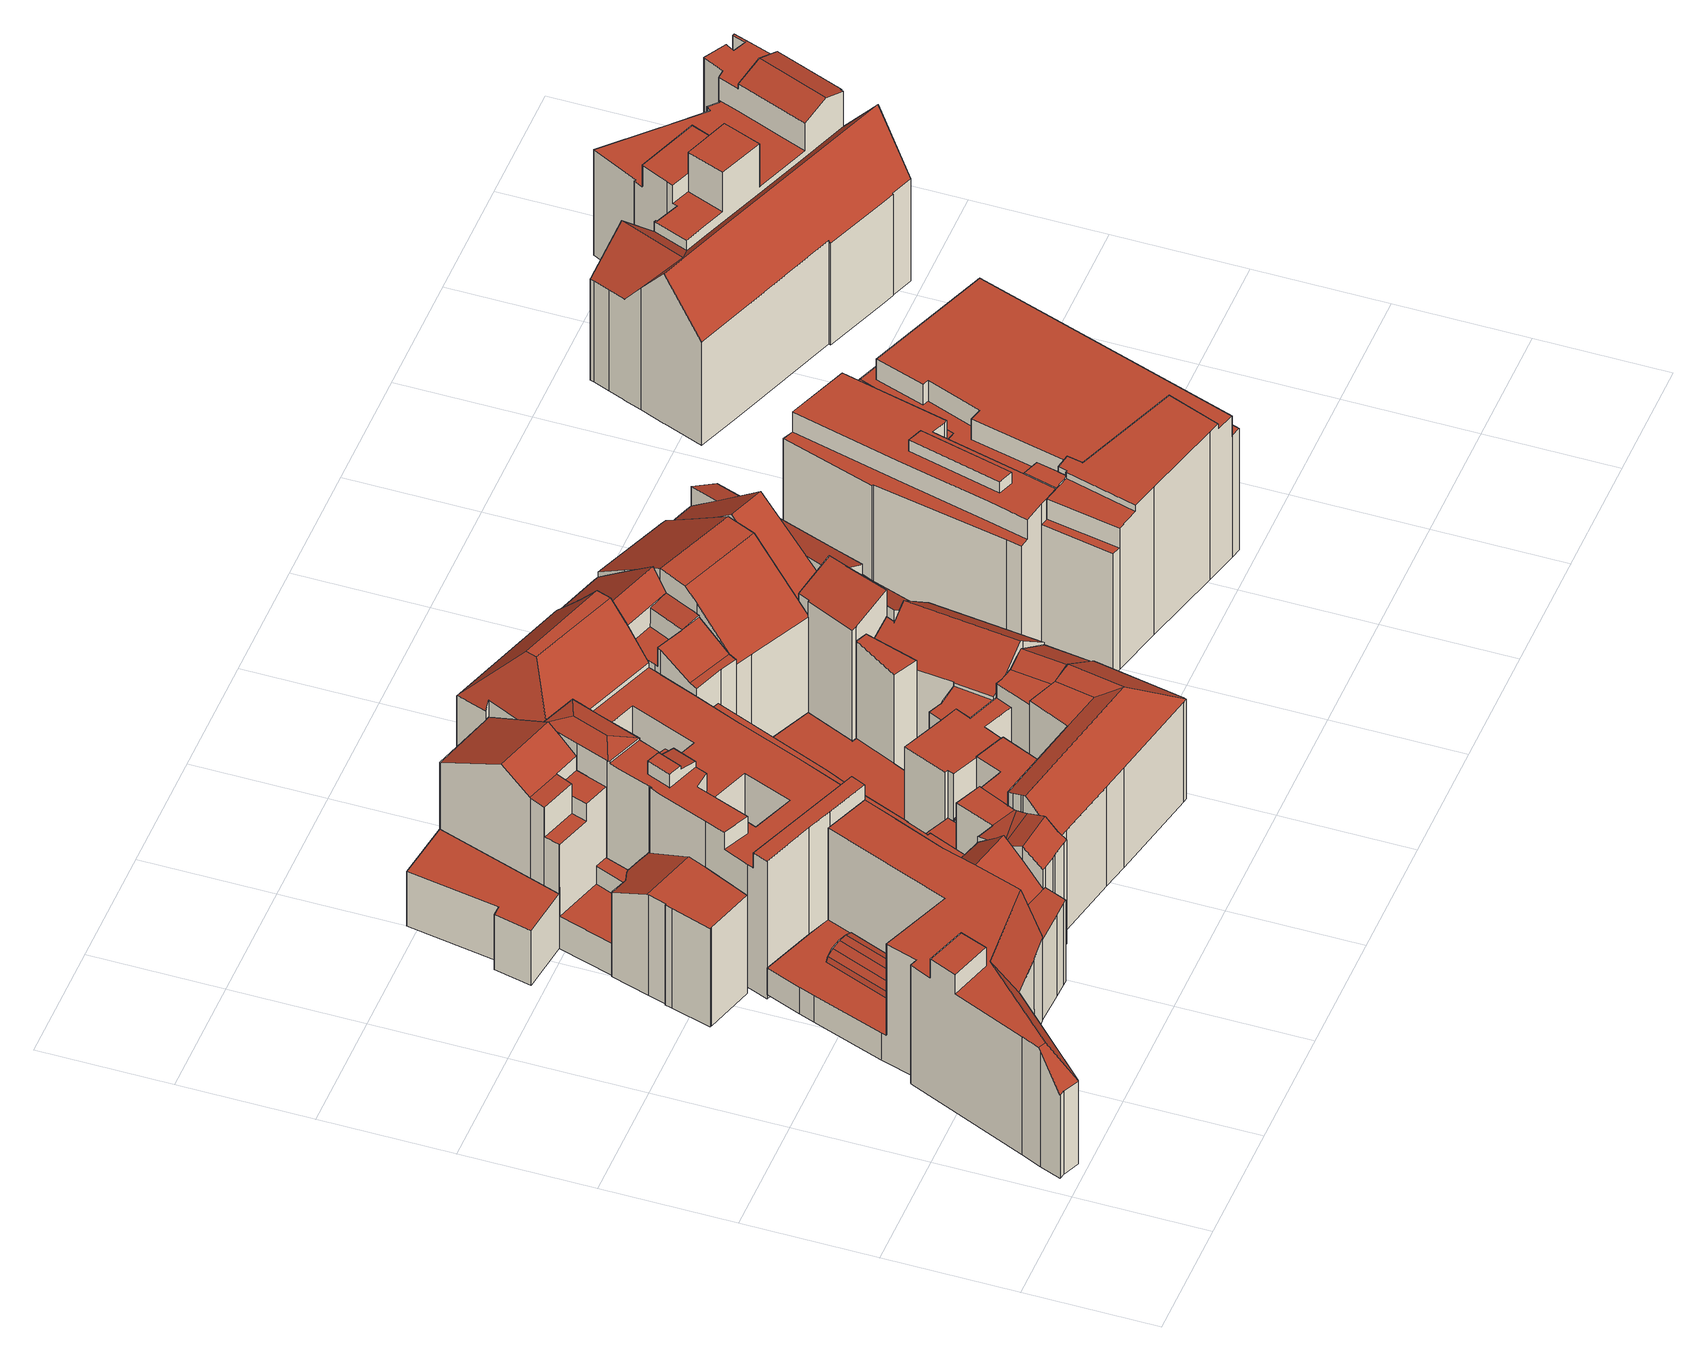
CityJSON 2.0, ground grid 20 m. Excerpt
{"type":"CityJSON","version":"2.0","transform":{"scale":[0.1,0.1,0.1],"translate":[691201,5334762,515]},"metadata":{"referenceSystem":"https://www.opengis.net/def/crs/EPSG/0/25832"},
"CityObjects":{
"building1":{"type":"Building","attributes":{"name":"Berufsfachschule","Gemeindeschluessel":"09162000","HoeheDach":"541.998","HoeheGrund":"517.155","Methode":"2000","NiedrigsteTraufeDesGebaeudes":"522.010","Geometrietyp2DReferenz":"3000","function":"31001_9998","roofType":"1000","measuredHeight":24.84,"storeysAboveGround":5},"geometry":[{"type":"MultiSurface","lod":"2","boundaries":[[[0,1,2,3]],[[4,5,6,7,8,9,10,11,12,13,14,15,16,17,18,19,20,0,3,21,22,23,24]],[[25,26,27,28,29,30,31]],[[32,33,34,35,36,37,38]],[[19,39,40,20]],[[41,42,43,44]],[[21,45,46,22]],[[47,37,36,48]],[[17,49,50,18]],[[51,52,53,54,55,56,41,44,57,58,29,28,59,60,61,62,46,45,2,1,63]],[[52,51,64,65,47,48,66,67,68,69]],[[13,12,58,57,70,71,56,55]],[[67,34,33,68]],[[72,73,60,59,74,75]],[[72,5,4,73]],[[44,43,70,57]],[[22,46,62,23]],[[64,32,38,65]],[[32,76,40,39,50,49,77,69,68,33]],[[56,71,42,41]],[[13,55,54,14]],[[23,62,61,24]],[[8,7,78,27,26]],[[0,20,40,76,63,1]],[[16,77,49,17]],[[7,6,75,74,78]],[[27,78,74,59,28]],[[10,31,30,11]],[[48,36,35,66]],[[66,35,34,67]],[[51,63,76,32,64]],[[65,38,37,47]],[[9,25,31,10]],[[12,11,30,29,58]],[[16,15,53,52,69,77]],[[43,42,71,70]],[[18,50,39,19]],[[8,26,25,9]],[[14,54,53,15]],[[73,4,24,61,60]],[[5,72,75,6]],[[3,2,45,21]]],"semantics":{"surfaces":[{"type":"WallSurface"},{"type":"GroundSurface"},{"type":"RoofSurface"}],"values":[0,1,2,0,0,0,0,2,0,2,0,0,2,2,0,0,0,2,2,0,0,0,0,0,0,0,2,0,2,2,0,2,0,0,0,2,0,0,0,0,0,0]}}]},
"building2":{"type":"Building","attributes":{"Gemeindeschluessel":"09162000","HoeheDach":"533.390","HoeheGrund":"515.200","Methode":"2000","NiedrigsteTraufeDesGebaeudes":"529.643","Geometrietyp2DReferenz":"3000","function":"31001_9998","roofType":"1000","measuredHeight":18.19,"storeysAboveGround":4},"geometry":[{"type":"MultiSurface","lod":"2","boundaries":[[[79,80,81,82]],[[83,84,85,86]],[[86,85,87,88]],[[89,90,91,92]],[[93,94,95,96]],[[97,98,99,100]],[[101,102,98,97]],[[103,104,84,83]],[[82,81,94,93]],[[105,106,80,79]],[[107,108,109,110]],[[92,91,104,103]],[[111,112,90,89]],[[113,109,108,87,85,84,104,91,90,112,114]],[[99,98,102,113,114,95,94,81,80,106]],[[100,99,106,105]],[[88,87,108,107]],[[96,95,114,112,111]],[[110,109,113,102,101]],[[111,89,92,103,83,86,88,107,110,101,97,100,105,79,82,93,96]]],"semantics":{"surfaces":[{"type":"WallSurface"},{"type":"RoofSurface"},{"type":"GroundSurface"}],"values":[0,0,0,0,0,0,0,0,0,0,0,0,0,1,1,0,0,0,0,2]}}]},
"building3":{"type":"Building","attributes":{"Gemeindeschluessel":"09162000","HoeheDach":"538.510","HoeheGrund":"517.138","Methode":"2000","NiedrigsteTraufeDesGebaeudes":"531.543","Geometrietyp2DReferenz":"3000","function":"31001_9998","roofType":"3100","measuredHeight":21.37,"storeysAboveGround":4},"geometry":[{"type":"MultiSurface","lod":"2","boundaries":[[[115,116,117,118,119,120,121]],[[122,119,118,123]],[[124,125,121,120,126]],[[127,128,129,130]],[[131,132,133,134]],[[135,115,121,125]],[[130,129,136,137]],[[119,138,139,140,126,120]],[[123,118,117,141]],[[139,133,132,142,143,136,129,128,144,145,140]],[[146,124,126,140,145]],[[147,116,115,135]],[[148,142,132,131]],[[137,136,143,149]],[[141,117,116,147]],[[149,143,142,148]],[[122,150,138,119]],[[150,134,133,139,138]],[[151,144,128,127]],[[146,145,144,151]],[[150,122,123,141,147,135,125,124,146,151,127,130,137,149,148,131,134]]],"semantics":{"surfaces":[{"type":"RoofSurface"},{"type":"WallSurface"},{"type":"GroundSurface"}],"values":[0,1,1,1,1,1,1,0,1,0,1,1,1,1,1,1,1,1,1,1,2]}}]},
"building4":{"type":"Building","attributes":{"Gemeindeschluessel":"09162000","HoeheDach":"525.090","HoeheGrund":"515.165","Methode":"2000","NiedrigsteTraufeDesGebaeudes":"525.090","Geometrietyp2DReferenz":"3000","function":"31001_9998","roofType":"1000","measuredHeight":9.93,"storeysAboveGround":2},"geometry":[{"type":"MultiSurface","lod":"2","boundaries":[[[152,153,154,155]],[[156,157,158,159]],[[160,161,153,152]],[[157,160,152,155,162,158]],[[155,154,163,162]],[[157,156,161,160]],[[162,163,159,158]],[[153,161,156,159,163,154]]],"semantics":{"surfaces":[{"type":"WallSurface"},{"type":"GroundSurface"},{"type":"RoofSurface"}],"values":[0,0,0,1,0,0,0,2]}}]},
"building5":{"type":"Building","attributes":{"Gemeindeschluessel":"09162000","HoeheDach":"538.140","HoeheGrund":"517.150","Methode":"2000","NiedrigsteTraufeDesGebaeudes":"526.380","Geometrietyp2DReferenz":"3000","function":"31001_9998","roofType":"3100","measuredHeight":20.99,"storeysAboveGround":6},"geometry":[{"type":"MultiSurface","lod":"2","boundaries":[[[164,165,166,167,168]],[[169,170,171,172,165,164,173,174,175,176,123,122,150,134,131,177,178,179,180,181,182,183,184,185,186,187,188]],[[134,189,190,131]],[[178,191,192,179]],[[193,194,195,196,197,198,199,200,201,202]],[[169,188,194,193,203,204]],[[171,205,206,172]],[[207,208,209,192,191,210,190,189,211]],[[187,195,194,188]],[[173,212,213,174]],[[208,214,204,203,215,209]],[[134,150,216,211,189]],[[177,210,191,178]],[[184,198,197,185]],[[123,217,218,122]],[[179,192,209,180]],[[150,122,218,219,216]],[[182,200,199,183]],[[175,220,221,176]],[[176,221,217,123]],[[217,221,220,213,212,168,167,219,218]],[[181,180,209,215,202,201]],[[171,170,214,208,207,205]],[[131,190,210,177]],[[164,168,212,173]],[[222,206,205,207,211]],[[181,201,200,182]],[[167,166,222,211,216,219]],[[174,213,220,175]],[[169,204,214,170]],[[165,172,206,222,166]],[[202,215,203,193]],[[185,197,196,186]],[[186,196,195,187]],[[183,199,198,184]]],"semantics":{"surfaces":[{"type":"WallSurface"},{"type":"GroundSurface"},{"type":"RoofSurface"}],"values":[0,1,0,0,2,0,0,2,0,0,2,0,0,0,0,0,0,0,0,0,2,0,0,0,0,2,0,2,0,0,0,0,0,0,0]}}]},
"building6":{"type":"Building","attributes":{"Gemeindeschluessel":"09162000","HoeheDach":"542.820","HoeheGrund":"515.165","Methode":"2000","NiedrigsteTraufeDesGebaeudes":"520.960","Geometrietyp2DReferenz":"3000","function":"31001_2000","roofType":"3100","measuredHeight":27.66,"storeysAboveGround":6},"geometry":[{"type":"MultiSurface","lod":"2","boundaries":[[[223,224,225,226,227,228,229]],[[83,86,230,231,228,227]],[[152,89,224,223,232,233]],[[234,235,236,237]],[[88,238,230,86]],[[160,239,240,241]],[[242,237,236,243,244]],[[245,246,235,234]],[[160,247,248,249,250,239]],[[251,252,253,254]],[[235,246,255,256,250,249]],[[257,258,259,110]],[[260,261,262,232,223,229,263,264]],[[107,265,238,88]],[[262,242,244,233,232]],[[266,267,268,260,264,269]],[[270,271,272,256,255]],[[262,261,237,242]],[[273,274,272,271]],[[230,238,265,259,258,253,252,269,264,263,231]],[[270,267,266,251,254,257,110,107,88,86,83,103,92,89,152,275,247,160,241,273,271]],[[236,235,249,248,276,243]],[[254,253,258,257]],[[83,227,226,103]],[[260,268,245,234,237,261]],[[266,269,252,251]],[[228,231,263,229]],[[110,259,265,107]],[[275,152,233,244,243,276]],[[256,272,274,240,239,250]],[[241,240,274,273]],[[103,226,225,92]],[[275,276,248,247]],[[92,225,224,89]],[[267,270,255,246,245,268]]],"semantics":{"surfaces":[{"type":"RoofSurface"},{"type":"WallSurface"},{"type":"GroundSurface"}],"values":[0,1,1,1,1,1,1,1,1,1,0,1,1,1,0,1,1,1,1,0,2,0,1,1,0,1,1,1,1,0,1,1,1,1,1]}}]},
"building7":{"type":"Building","attributes":{"Gemeindeschluessel":"09162000","HoeheDach":"521.242","HoeheGrund":"517.190","Methode":"1000","NiedrigsteTraufeDesGebaeudes":"521.242","Geometrietyp2DReferenz":"3000","function":"51009_1610","roofType":"1000","measuredHeight":4.05},"geometry":[{"type":"MultiSurface","lod":"2","boundaries":[[[277,278,279,280]],[[281,282,283,284]],[[285,283,282,286,287,288,289,290,291,292,293,294,295,296,297,298,299,279,278,300,301,302]],[[303,290,289,304]],[[305,287,286,306]],[[306,286,282,281]],[[307,293,292,308]],[[309,294,293,307]],[[284,283,285,310]],[[311,291,290,303]],[[312,299,298,313]],[[313,298,297,314]],[[304,289,288,315]],[[308,292,291,311]],[[311,303,304,315,305,306,281,284,310,316,317,318,277,280,312,313,314,319,320,309,307,308]],[[316,302,301,317]],[[318,300,278,277]],[[310,285,302,316]],[[294,309,320,295]],[[280,279,299,312]],[[297,296,295,320,319,314]],[[315,288,287,305]],[[317,301,300,318]]],"semantics":{"surfaces":[{"type":"WallSurface"},{"type":"RoofSurface"},{"type":"GroundSurface"}],"values":[0,0,1,0,0,0,0,0,0,0,0,0,0,0,2,0,0,0,0,0,0,0,0]}}]},
"building8":{"type":"Building","attributes":{"Gemeindeschluessel":"09162000","HoeheDach":"534.430","HoeheGrund":"517.180","Methode":"2000","NiedrigsteTraufeDesGebaeudes":"521.261","Geometrietyp2DReferenz":"3000","function":"31001_9998","roofType":"1000","measuredHeight":17.25,"storeysAboveGround":5},"geometry":[{"type":"MultiSurface","lod":"2","boundaries":[[[321,322,323,324]],[[325,326,327,328,329,330,331]],[[320,326,325,332]],[[333,334,335,336]],[[333,336,337,323,322,338,339,340,341,342,343,344,345,346]],[[22,345,344,21]],[[347,321,324,348,335,334,349,22,21,3,350,351,352,353,354,309,320,332]],[[348,337,336,335]],[[353,352,340,339,330,329]],[[353,329,328,354]],[[350,342,341,351]],[[345,22,349,346]],[[351,341,340,352]],[[3,343,342,350]],[[21,344,343,3]],[[354,328,327,309]],[[334,333,346,349]],[[347,338,322,321]],[[330,339,338,331]],[[324,323,337,348]],[[347,332,325,331,338]],[[309,327,326,320]]],"semantics":{"surfaces":[{"type":"WallSurface"},{"type":"RoofSurface"},{"type":"GroundSurface"}],"values":[0,1,0,0,1,0,2,0,0,0,0,0,0,0,0,0,0,0,0,0,0,0]}}]},
"building9":{"type":"Building","attributes":{"Gemeindeschluessel":"09162000","HoeheDach":"547.242","HoeheGrund":"516.390","Methode":"2000","NiedrigsteTraufeDesGebaeudes":"527.110","Geometrietyp2DReferenz":"3000","function":"31001_9998","roofType":"1000","measuredHeight":30.85,"storeysAboveGround":6},"geometry":[{"type":"MultiSurface","lod":"2","boundaries":[[[355,356,357,358,359,360,361,362,363,364,365,366,367,368,369,370,371,372,373,374,375,376,377,378,379,380,381,382,383,384,385,386,387,388,389,390,391,392,393,394]],[[395,396,397,398,399,400]],[[379,401,402,380]],[[403,404,355]],[[405,406,407,408,409,410,411]],[[412,413,414,415]],[[368,367,366,416,417,398,397]],[[384,418,419,385]],[[420,421,422,423,424,425,426,427,428,429,430,431,432,433,402,401,434,435,436,437,438]],[[378,434,401,379]],[[439,440,441,442]],[[414,443,444,415]],[[377,435,434,378]],[[358,445,446,359]],[[363,447,448,364]],[[445,449,407,406]],[[450,422,421,451]],[[402,433,432,452,453,418,384,383,382,381,380]],[[454,455,456,457,458,459,460,461,462,463,464,431,430]],[[465,466,438,437,375,374,373]],[[467,468,459,458]],[[464,463,462,461,469,470]],[[460,459,468,446,445,406,405]],[[355,404,471,356]],[[362,472,447,363]],[[473,420,438,466]],[[400,399,474,465,373,372,371]],[[369,396,395,370]],[[431,464,452,432]],[[475,476,477,478]],[[358,357,356,471,449,445]],[[394,479,403,355]],[[480,461,460,405,411,481]],[[476,475,482,428,427,426,483]],[[464,470,453,452]],[[417,416,484,448,447,472,485,467,458,457,441,440,486,487,488,450,451,473,466,465,474],[443,489,490,444]],[[412,490,489,413]],[[477,476,483,491]],[[370,395,400,371]],[[368,397,396,369]],[[437,436,435,377,376,375]],[[424,423,492,478,477,491,425]],[[429,486,440,439,493,454,430]],[[423,422,450,488,487,486,429,428,482,492]],[[474,399,398,417]],[[425,491,483,426]],[[494,495,481,411,410,390,389,388,387]],[[366,365,364,448,484,416]],[[492,482,475,478]],[[409,408,496,393,392,391]],[[413,489,443,414]],[[407,449,471,404,403,479,496,408]],[[442,441,457,456]],[[469,461,480,481,495]],[[361,485,472,362]],[[390,410,409,391]],[[470,469,495,494,497,419,418,453]],[[386,497,494,387]],[[385,419,497,386]],[[451,421,420,473]],[[493,439,442,456,455,454]],[[393,496,479,394]],[[468,467,485,361,360,359,446]],[[415,444,490,412]]],"semantics":{"surfaces":[{"type":"GroundSurface"},{"type":"RoofSurface"},{"type":"WallSurface"}],"values":[0,1,2,2,1,1,2,2,1,2,2,2,2,2,2,1,2,2,2,2,2,1,1,2,2,2,2,2,2,2,2,2,2,2,1,1,2,1,2,2,2,2,2,2,2,2,2,2,1,2,2,1,2,1,2,2,1,2,2,2,1,2,2,2]}}]},
"building10":{"type":"Building","attributes":{"Gemeindeschluessel":"09162000","HoeheDach":"539.630","HoeheGrund":"517.165","Methode":"2000","NiedrigsteTraufeDesGebaeudes":"523.930","Geometrietyp2DReferenz":"3000","function":"31001_9998","roofType":"3100","measuredHeight":22.46,"storeysAboveGround":6},"geometry":[{"type":"MultiSurface","lod":"2","boundaries":[[[498,499,500,501]],[[502,503,504,505,506]],[[507,508,509,510]],[[511,512,508,507]],[[513,514,515,516]],[[502,506,517,518]],[[519,520,521,510,509,522]],[[523,524,521,520]],[[525,526,527,528,529,530]],[[531,532,533,534,535]],[[517,533,532,536,518]],[[523,537,538,512,511,524]],[[539,540,529,528]],[[525,515,514,541,542,543,544,526]],[[531,535,545,546]],[[546,545,499,498]],[[527,547,539,528]],[[548,549,550,542,541]],[[551,500,499,545,535,534,543,542,550,552]],[[537,516,515,525,530,538]],[[517,506,505,543,534,533]],[[553,551,552,554]],[[555,519,522,540,539,547]],[[544,556,557,526]],[[531,546,498,501,553,554,549,548,513,516,537,523,520,519,555,503,502,518,536,532]],[[529,540,522,509,508,512,538,530]],[[527,526,557,547]],[[543,505,504,556,544]],[[501,500,551,553]],[[554,552,550,549]],[[503,555,547,557,556,504]],[[507,510,521,524,511]],[[548,541,514,513]]],"semantics":{"surfaces":[{"type":"WallSurface"},{"type":"RoofSurface"},{"type":"GroundSurface"}],"values":[0,0,0,0,0,0,0,0,0,0,0,0,0,1,0,0,1,0,1,0,1,0,0,1,2,1,0,1,0,0,0,1,0]}}]},
"building11":{"type":"Building","attributes":{"Gemeindeschluessel":"09162000","HoeheDach":"539.380","HoeheGrund":"517.232","Methode":"2000","NiedrigsteTraufeDesGebaeudes":"524.100","Geometrietyp2DReferenz":"3000","function":"31001_9998","roofType":"1000","measuredHeight":22.15,"storeysAboveGround":6},"geometry":[{"type":"MultiSurface","lod":"2","boundaries":[[[555,503,558,559,560,561]],[[523,562,563,564]],[[565,566,567,568,569,570]],[[520,571,562,523]],[[560,569,568,572,573,561]],[[574,567,566,575]],[[519,576,571,520]],[[564,563,577,578]],[[579,580,581,502]],[[574,582,583,577,563,562,571,576,584,585,572,568,567]],[[586,587,580,579]],[[578,577,583,588]],[[519,555,561,589,584,576]],[[558,590,591,592,559]],[[581,580,587,591,590]],[[560,559,592,570,569]],[[561,573,593,589]],[[588,583,582,594]],[[503,555,519,520,523,564,578,588,594,575,566,565,586,579,502]],[[503,502,581,590,558]],[[586,565,570,592,591,587]],[[573,572,585,593]],[[582,574,575,594]],[[593,585,584,589]]],"semantics":{"surfaces":[{"type":"WallSurface"},{"type":"RoofSurface"},{"type":"GroundSurface"}],"values":[0,0,0,0,0,0,0,0,0,1,0,0,0,1,1,1,1,0,2,0,0,0,0,0]}}]},
"building12":{"type":"Building","attributes":{"Gemeindeschluessel":"09162000","HoeheDach":"521.258","HoeheGrund":"517.140","Methode":"1000","NiedrigsteTraufeDesGebaeudes":"521.258","Geometrietyp2DReferenz":"3000","function":"31001_9998","roofType":"1000","measuredHeight":4.12,"storeysAboveGround":1},"geometry":[{"type":"MultiSurface","lod":"2","boundaries":[[[595,596,597,598,599,600]],[[601,602,603,604]],[[605,606,607,608]],[[609,610,602,601]],[[611,612,610,609]],[[604,603,613,614]],[[615,616,617,618]],[[619,620,616,615]],[[620,613,603,602,610,612,607,606,596,595,600,617,616]],[[605,608,611,609,601,604,614,619,615,618,599,598,597]],[[617,600,599,618]],[[597,596,606,605]],[[614,613,620,619]],[[608,607,612,611]]],"semantics":{"surfaces":[{"type":"WallSurface"},{"type":"RoofSurface"},{"type":"GroundSurface"}],"values":[0,0,0,0,0,0,0,0,1,2,0,0,0,0]}}]},
"building13":{"type":"Building","attributes":{"Gemeindeschluessel":"09162000","HoeheDach":"546.720","HoeheGrund":"516.955","Methode":"2000","NiedrigsteTraufeDesGebaeudes":"538.012","Geometrietyp2DReferenz":"3000","function":"31001_9998","roofType":"3100","measuredHeight":29.77,"storeysAboveGround":6},"geometry":[{"type":"MultiSurface","lod":"2","boundaries":[[[621,622,623,624]],[[625,626,627,628]],[[629,630,631,632,633]],[[634,635,622,621]],[[636,637,635,634]],[[625,638,639,640,641,642,626]],[[628,627,643,644]],[[645,646,647,648]],[[624,623,631,630]],[[649,650,646,645]],[[651,644,643,652,653]],[[654,655,656,657,658]],[[659,660,637,636]],[[661,662,663,648,647]],[[661,664,633,632,657,656,662]],[[642,641,646,650,653,652]],[[629,633,664,665]],[[654,658,660,659]],[[632,631,623,622,635,637,660,658,657]],[[640,639,661,647,646]],[[645,648,663,666,649]],[[655,667,666,663,662,656]],[[641,640,646]],[[638,665,664,661,639]],[[629,665,638,625,628,644,651,667,655,654,659,636,634,621,624,630]],[[667,651,653,650,649,666]],[[627,626,642,652,643]]],"semantics":{"surfaces":[{"type":"WallSurface"},{"type":"RoofSurface"},{"type":"GroundSurface"}],"values":[0,0,0,0,0,0,0,0,0,0,0,0,0,0,1,1,0,0,1,1,1,0,0,0,2,0,1]}}]},
"building14":{"type":"Building","attributes":{"Gemeindeschluessel":"09162000","HoeheDach":"540.810","HoeheGrund":"517.340","Methode":"2000","NiedrigsteTraufeDesGebaeudes":"534.820","Geometrietyp2DReferenz":"3000","function":"31001_9998","roofType":"3100","measuredHeight":23.47,"storeysAboveGround":6},"geometry":[{"type":"MultiSurface","lod":"2","boundaries":[[[668,669,670,671]],[[672,673,674,675,676,677]],[[678,679,680,681,682]],[[683,673,672,677,684,685,686,687,688,689,690,691,692,693,678,682,694,695,668,671,696,697]],[[698,699,697,696,671,670]],[[700,701,702,703]],[[704,703,702,705,693,692,691,690,706]],[[693,705,679,678]],[[707,708,709,700,703,704,706,710,711]],[[676,675,698,670,669,712,679,705,702,701]],[[697,699,713,683]],[[688,711,710,689]],[[685,709,708,686]],[[689,710,706,690]],[[714,712,669,668,695,694,715]],[[687,686,708,707,711,688]],[[712,714,680,679]],[[674,713,699,698,675]],[[683,713,674,673]],[[680,714,715,681]],[[682,681,715,694]],[[684,677,676,701,700,709,685]]],"semantics":{"surfaces":[{"type":"WallSurface"},{"type":"GroundSurface"},{"type":"RoofSurface"}],"values":[0,0,0,1,0,0,0,0,2,2,0,0,0,0,0,0,0,2,0,2,0,0]}}]},
"building15":{"type":"Building","attributes":{"Gemeindeschluessel":"09162000","HoeheDach":"547.170","HoeheGrund":"516.974","Methode":"2000","NiedrigsteTraufeDesGebaeudes":"538.472","Geometrietyp2DReferenz":"3000","function":"31001_9998","roofType":"2100","measuredHeight":30.2,"storeysAboveGround":6},"geometry":[{"type":"MultiSurface","lod":"2","boundaries":[[[665,638,716,717,718]],[[719,720,721,722,723,724,725,726,718]],[[727,723,722,728]],[[729,730,731,625,638,665,629,630,624,727,728,732,733]],[[665,718,726,629]],[[730,734,735,731]],[[729,736,734,730]],[[729,733,720,719,737,736]],[[737,719,718,717]],[[738,625,731,735]],[[629,726,725,630]],[[728,722,721,732]],[[630,725,724,624]],[[625,738,716,638]],[[732,721,720,733]],[[738,735,734,736,737,717,716]],[[624,724,723,727]]],"semantics":{"surfaces":[{"type":"WallSurface"},{"type":"RoofSurface"},{"type":"GroundSurface"}],"values":[0,1,0,2,0,0,0,0,1,0,0,0,0,0,0,1,0]}}]},
"building16":{"type":"Building","attributes":{"Gemeindeschluessel":"09162000","HoeheDach":"547.880","HoeheGrund":"517.050","Methode":"2000","NiedrigsteTraufeDesGebaeudes":"537.776","Geometrietyp2DReferenz":"3000","function":"31001_9998","roofType":"3100","measuredHeight":30.83,"storeysAboveGround":6},"geometry":[{"type":"MultiSurface","lod":"2","boundaries":[[[739,740,741,742,743,744]],[[745,746,747,740,739,744,748,749,750]],[[751,752,753,754,755,756,757,758,759,730,760,729,761,762,733,732,743,742,741,763]],[[756,764,765,757]],[[758,757,765,766,767,759]],[[751,763,747,746]],[[768,745,750,769]],[[741,740,747,763]],[[755,770,764,756]],[[754,771,770,755]],[[759,767,772,730]],[[732,748,744,743]],[[733,749,748,732]],[[769,773,774,768]],[[775,776,729,760,730,772]],[[776,773,769,750,749,733,762,761,729]],[[766,765,764,770,771,774,773,776,775,772,767]],[[754,753,752,751,746,745,768,774,771]]],"semantics":{"surfaces":[{"type":"WallSurface"},{"type":"RoofSurface"},{"type":"GroundSurface"}],"values":[0,1,2,0,0,0,1,0,0,0,0,0,0,0,0,0,1,0]}}]},
"building17":{"type":"Building","attributes":{"Gemeindeschluessel":"09162000","HoeheDach":"541.374","HoeheGrund":"517.020","Methode":"2000","NiedrigsteTraufeDesGebaeudes":"533.934","Geometrietyp2DReferenz":"3000","function":"31001_9998","roofType":"2100","measuredHeight":24.35,"storeysAboveGround":6},"geometry":[{"type":"MultiSurface","lod":"2","boundaries":[[[755,777,778,754]],[[779,780,781,782]],[[783,784,785,779,782,786,787,756,755,754,788,751,763,789]],[[789,790,791,783]],[[792,793,794,791,790,795,796,797,798]],[[787,799,800,756]],[[801,781,780,802,803,804,805,778,777,800,799]],[[786,782,781,801,799,787]],[[802,780,779,785,784,783,791,794,793]],[[803,802,793,792,798,804]],[[778,805,754]],[[751,796,795,763]],[[805,804,798,797,751,788,754]],[[756,800,777,755]],[[763,795,790,789]],[[797,796,751]]],"semantics":{"surfaces":[{"type":"WallSurface"},{"type":"GroundSurface"},{"type":"RoofSurface"}],"values":[0,0,1,0,2,0,2,0,0,0,0,0,0,0,0,0]}}]},
"building18":{"type":"Building","attributes":{"Gemeindeschluessel":"09162000","HoeheDach":"544.700","HoeheGrund":"517.110","Methode":"2000","NiedrigsteTraufeDesGebaeudes":"539.090","Geometrietyp2DReferenz":"3000","function":"31001_9998","roofType":"1000","measuredHeight":27.59,"storeysAboveGround":6},"geometry":[{"type":"MultiSurface","lod":"2","boundaries":[[[806,807,808,809]],[[810,811,812,813]],[[814,815,816,817]],[[818,819,820,821]],[[822,823,824,825,826,827,828]],[[829,830,806,809]],[[824,831,810,813,832,833,808,807,834,835,836,825],[837,838,839,840]],[[817,816,841,842]],[[843,844,845,846]],[[847,848,829,809,808,833,849]],[[820,819,850,812,811]],[[837,845,844,838]],[[851,821,820,811,810,831,852]],[[839,843,846,840]],[[853,832,813,854]],[[818,855,849,833,856,857,850,819]],[[825,836,835,834,858,859,860,826]],[[828,827,861,862]],[[862,861,815,814]],[[857,856,853,854]],[[858,834,807,806,830,863,864,865,842,841]],[[848,847,849,855,818,821,851,852,823,822,828,862,814,817,842,865,864,863]],[[863,830,829,848]],[[826,860,859,858,841,816,815,861,827]],[[854,813,812,850,857]],[[838,844,843,839]],[[852,831,824,823]],[[856,833,832,853]],[[840,846,845,837]]],"semantics":{"surfaces":[{"type":"WallSurface"},{"type":"RoofSurface"},{"type":"GroundSurface"}],"values":[0,0,0,0,0,1,1,0,1,0,1,0,0,0,0,0,0,0,0,1,0,2,0,1,0,0,0,0,0]}}]},
"building19":{"type":"Building","attributes":{"Gemeindeschluessel":"09162000","HoeheDach":"543.810","HoeheGrund":"517.106","Methode":"2000","NiedrigsteTraufeDesGebaeudes":"539.110","Geometrietyp2DReferenz":"3000","function":"31001_9998","roofType":"1000","measuredHeight":26.7,"storeysAboveGround":6},"geometry":[{"type":"MultiSurface","lod":"2","boundaries":[[[866,867,868,869]],[[870,871,872,873]],[[823,874,875,852]],[[876,877,871,870]],[[818,878,856,849]],[[821,852,875,831,879,880,881]],[[882,883,867,866]],[[884,885,886,887]],[[848,829,830,863]],[[888,889,890,891,823,852,821,818,849,848,863,892,893,894]],[[869,868,895,896]],[[890,897,898,891]],[[897,899,831,875]],[[896,895,900,901]],[[887,886,883,882]],[[902,903,904,905,906]],[[863,830,907,892]],[[888,894,908,901,900,873,872,909]],[[893,910,908,894]],[[897,875,874,898]],[[906,905,885,884]],[[818,821,881,903,902,878]],[[891,898,874,823]],[[905,904,877,876]],[[892,907,910,893]],[[911,909,872,871,877,904,903,881,880,912]],[[870,873,900,895,868,867,883,886,885,905,876]],[[913,912,880,879]],[[906,884,887,882,866,869,896,901,908,910,907,830,829,856,878,902]],[[888,909,911,889]],[[913,879,831,899]],[[849,856,829,848]],[[890,889,911,912,913,899,897]]],"semantics":{"surfaces":[{"type":"WallSurface"},{"type":"GroundSurface"},{"type":"RoofSurface"}],"values":[0,0,0,0,0,0,0,0,0,1,0,0,0,0,0,0,0,0,0,2,0,0,0,0,0,2,2,0,2,0,2,0,0]}}]},
"building20":{"type":"Building","attributes":{"Gemeindeschluessel":"09162000","HoeheDach":"544.250","HoeheGrund":"517.140","Methode":"2000","NiedrigsteTraufeDesGebaeudes":"535.040","Geometrietyp2DReferenz":"3000","function":"31001_9998","roofType":"3100","measuredHeight":27.11,"storeysAboveGround":6},"geometry":[{"type":"MultiSurface","lod":"2","boundaries":[[[914,915,916,917,918,919,920]],[[921,914,920,922,923,924]],[[925,926,927,928]],[[929,930,931,932,933,934,935,936,937,938,939,940,941,942,943,944,945,946]],[[922,920,919,947,948,949]],[[950,951,952,953]],[[954,955,956,957]],[[958,959,960,961,962,963,964,965,966,967,968,969,970,971,972,973,974,975,976,977,978,979,980,981,982,983,984,948,947,919,918,917,954,957,985,986,987,988,989,990,991,992,993,994,995,950,953,996,997,998,999,1000,1001,1002,1003,1004,1005,1006,1007]],[[1006,935,934,1007]],[[962,1008,1009,963]],[[1010,1011,1012,1013,956,955,916,915,1014]],[[1015,1016,1017,1018,1019,1020,1021,1022,1023,1024,1025,1026,1027,1011,1010,1014,921]],[[984,1028,949,948]],[[924,923,922,949,1028,1029,1030,1031,1032]],[[1033,1034,930,929,946,1035]],[[969,968,1036,1037,1038,970]],[[937,936,935,1006,1005,1004]],[[1012,1039,1040,1013]],[[1026,1041,1042,1027]],[[1025,1043,928,927,1044,1041,1026]],[[1022,1033,1035,1023]],[[1045,1032,1031,1030,982,981,980,979]],[[988,1046,1047,989]],[[1003,1002,1001,940,939,938]],[[944,997,996,1048,945]],[[1021,1009,1008,1034,1033,1022]],[[1003,938,937,1004]],[[917,916,955,954]],[[1049,1050,1051,1052,1020,1019,1018,1017,1016,1015,921,924,1032,1045,1053,1054]],[[970,1038,1055,971]],[[999,942,941,1000]],[[1056,966,965,964,963,1009,1021,1020,1052]],[[953,952,1048,996]],[[1057,1054,1053,1045,979,978,977,976]],[[944,943,942,999,998,997]],[[966,1056,1058,967]],[[1059,1060,1061,1062,1055,1038,1037,1036,1058,1056,1052,1051,1050,1049,1054,1057]],[[982,1030,1029,983]],[[1039,1042,1041,1044]],[[921,1014,915,914]],[[1023,1035,946,945,1048,1063,1024]],[[1011,1027,1042,1039,1012]],[[991,1064,1065,992]],[[1066,1067,1068,995,994,993,992,1065]],[[995,1068,951,950]],[[959,932,931,960]],[[1047,1069,1064,991,990,989]],[[1000,941,940,1001]],[[983,1029,1028,984]],[[928,1043,1025,1024,1063,1048,952,951,1068,1067,1066,1065,1064,1069,1047,1046,925]],[[967,1058,1036,968]],[[1039,1044,927,926,1070,1040]],[[1070,926,925,1046,988,987,986]],[[975,974,973,972,971,1055,1062,1061,1060,1059,1057,976]],[[962,961,960,931,930,1034,1008]],[[956,1013,1040,1070,986,985,957]],[[959,958,1007,934,933,932]]],"semantics":{"surfaces":[{"type":"WallSurface"},{"type":"RoofSurface"},{"type":"GroundSurface"}],"values":[0,1,0,1,0,0,0,2,0,0,1,0,0,1,0,0,0,0,1,0,1,0,0,0,0,1,0,0,1,0,0,0,0,0,0,0,1,0,0,0,0,0,0,0,0,0,0,0,0,1,0,1,0,0,0,0,0]}}]}
},
"vertices":[
[337,466,22],[337,466,236],[403,440,236],[403,440,22],[295,149,22],[293,148,22],[252,145,22],[180,140,22],[44,7,22],[18,18,22],[9,20,22],[22,52,22],[36,84,22],[117,270,22],[118,271,22],[130,267,22],[148,324,22],[187,434,22],[196,457,22],[217,511,22],[299,481,22],[382,389,22],[349,309,22],[333,259,22],[312,197,22],[18,18,174],[44,7,172],[44,7,174],[35,50,236],[23,55,236],[22,52,231],[9,20,172],[318,426,70],[255,441,70],[259,440,77],[271,438,82],[287,434,84],[302,430,82],[314,427,77],[217,511,70],[299,481,70],[166,217,236],[166,217,270],[150,176,270],[150,176,236],[382,389,236],[349,309,236],[242,278,82],[227,284,84],[187,434,70],[196,457,70],[257,273,236],[146,316,236],[130,267,236],[118,271,236],[117,270,236],[103,238,236],[85,196,236],[36,84,236],[161,174,236],[307,184,236],[312,197,236],[333,259,236],[334,467,236],[257,273,70],[253,274,77],[212,290,82],[201,294,77],[197,296,70],[146,316,70],[85,196,270],[103,238,270],[293,148,171],[295,149,173],[182,141,171],[252,145,171],[334,467,70],[148,324,70],[180,140,174],
[169,629,2],[169,629,182],[172,639,183],[172,639,2],[256,723,2],[256,723,146],[279,715,147],[279,715,2],[294,709,148],[294,709,2],[202,725,2],[202,725,154],[229,716,154],[229,716,2],[174,639,2],[174,639,183],[182,666,184],[182,666,2],[230,544,2],[230,544,180],[154,567,180],[154,567,2],[260,614,2],[260,614,183],[249,722,2],[249,722,148],[151,568,2],[151,568,180],[297,708,2],[297,708,148],[296,706,149],[296,706,2],[200,725,2],[200,725,154],[271,641,184],[182,668,184],
[346,147,167],[369,146,168],[378,146,168],[386,178,174],[382,179,174],[311,195,174],[295,149,165],[382,179,21],[386,178,21],[312,197,21],[295,149,21],[312,197,175],[389,292,21],[389,292,196],[391,292,196],[391,292,21],[414,284,21],[414,284,199],[404,253,225],[404,253,21],[346,147,21],[412,283,200],[412,283,21],[393,213,207],[401,242,235],[332,258,235],[378,146,21],[413,284,199],[412,284,199],[349,309,190],[333,259,234],[333,259,21],[369,146,21],[413,284,21],[412,284,21],[393,213,21],[349,309,21],
[228,810,2],[228,810,101],[147,820,101],[147,820,2],[200,1016,101],[200,1016,2],[176,877,2],[176,877,101],[294,1003,2],[294,1003,101],[160,877,2],[160,877,101],
[451,183,21],[461,207,21],[461,207,230],[459,204,231],[451,183,217],[505,309,21],[481,258,21],[476,245,21],[474,241,21],[448,170,21],[441,171,21],[415,175,21],[409,175,21],[415,283,21],[417,282,21],[439,273,21],[441,272,21],[469,342,21],[480,368,21],[489,388,21],[492,386,21],[498,384,21],[527,371,21],[532,369,21],[528,359,21],[404,253,215],[414,284,209],[417,282,209],[439,273,209],[508,315,114],[528,359,114],[532,369,114],[527,371,114],[498,384,114],[492,386,114],[489,388,114],[480,368,114],[469,342,114],[466,333,114],[508,315,209],[505,309,209],[476,245,213],[474,241,214],[479,253,210],[480,255,209],[441,272,209],[415,283,209],[401,243,217],[448,170,209],[441,171,209],[481,258,209],[466,333,209],[393,213,231],[386,178,209],[382,179,209],[393,212,231],[415,175,209],[409,175,209],[471,234,217],
[228,809,60],[202,725,60],[229,716,60],[249,722,60],[256,723,60],[277,716,60],[305,785,60],[279,715,93],[277,716,93],[228,809,190],[228,810,190],[301,840,221],[301,840,246],[292,815,243],[292,815,221],[294,709,93],[294,1003,221],[395,975,219],[395,975,2],[292,815,190],[236,833,243],[236,833,190],[343,827,221],[343,827,246],[244,857,2],[244,857,246],[245,858,246],[260,904,278],[299,708,2],[299,708,93],[297,704,93],[297,704,2],[354,856,266],[360,873,278],[296,705,2],[296,705,93],[296,706,93],[325,778,221],[284,791,221],[284,791,190],[305,785,93],[325,778,93],[297,708,93],[324,777,2],[342,826,2],[342,826,221],[324,777,93],[354,856,2],[361,875,2],[361,875,277],[403,973,2],[403,973,219],[236,834,2],[236,834,243],
[460,393,22],[460,393,62],[461,393,62],[461,393,22],[441,272,22],[441,272,62],[439,273,62],[439,273,22],[417,282,62],[469,342,62],[480,368,62],[489,388,62],[492,386,62],[520,454,62],[516,455,62],[559,549,62],[558,550,62],[519,525,62],[515,527,62],[513,522,62],[508,511,62],[460,400,62],[463,399,62],[447,360,62],[446,356,62],[415,283,62],[520,454,22],[492,386,22],[480,368,22],[469,342,22],[558,550,22],[559,549,22],[519,525,22],[417,282,22],[516,455,22],[463,399,22],[460,400,22],[508,511,22],[489,388,22],[415,283,22],[446,356,22],[447,360,22],[513,522,22],[515,527,22],
[464,482,22],[464,482,194],[425,386,194],[425,386,22],[508,510,63],[515,527,63],[519,525,63],[590,690,63],[565,702,63],[558,704,63],[483,522,63],[508,510,22],[414,351,194],[414,351,22],[410,353,22],[410,353,194],[424,387,194],[483,522,194],[558,704,194],[518,720,194],[488,648,194],[445,540,194],[403,440,194],[382,389,194],[349,309,194],[389,292,194],[483,522,22],[424,387,22],[389,292,22],[445,540,22],[488,648,22],[518,720,22],[565,702,22],[590,690,22],
[591,915,14],[589,910,14],[581,884,14],[573,862,14],[565,838,14],[550,800,14],[546,789,14],[542,780,14],[518,720,14],[488,648,14],[451,555,14],[445,540,14],[413,462,14],[403,440,14],[337,466,14],[299,481,14],[217,511,14],[226,534,14],[230,544,14],[247,583,14],[260,614,14],[288,687,14],[296,706,14],[296,705,14],[297,704,14],[299,708,14],[316,756,14],[323,773,14],[323,775,14],[324,777,14],[342,826,14],[354,856,14],[361,875,14],[364,882,14],[365,883,14],[403,973,14],[395,975,14],[412,1021,14],[412,1022,14],[616,954,14],[299,481,263],[337,466,263],[403,440,263],[413,462,263],[226,534,263],[217,511,263],[297,704,267],[299,708,267],[591,915,285],[591,915,286],[372,880,258],[430,916,322],[436,932,322],[412,1021,235],[395,975,236],[403,973,250],[365,883,245],[368,533,121],[397,608,121],[334,631,121],[303,558,121],[445,540,236],[413,462,236],[324,777,270],[342,826,270],[287,564,267],[319,647,267],[348,644,267],[355,662,267],[326,673,267],[305,681,267],[320,718,267],[341,710,267],[370,699,267],[375,713,267],[366,717,267],[380,751,267],[323,773,267],[316,756,267],[296,705,267],[296,706,267],[288,687,267],[260,614,267],[247,583,267],[431,692,130],[431,692,236],[471,794,236],[471,794,130],[334,631,236],[303,558,236],[573,862,322],[565,838,293],[518,720,236],[488,648,236],[581,884,322],[348,644,236],[319,647,236],[323,773,270],[323,775,270],[366,717,130],[380,751,130],[405,819,130],[405,819,236],[418,850,236],[418,850,244],[422,861,258],[422,861,270],[418,850,270],[405,819,270],[380,751,270],[230,544,236],[247,583,236],[550,800,236],[550,800,244],[382,845,279],[361,790,279],[589,910,291],[542,780,236],[287,564,236],[226,534,236],[341,710,284],[341,710,291],[326,673,291],[326,673,284],[616,954,234],[372,880,270],[365,883,270],[370,699,277],[320,718,291],[451,555,236],[546,789,236],[375,713,236],[370,699,236],[355,662,236],[397,608,236],[368,533,236],[305,681,291],[355,662,277],[375,713,130],[361,875,270],[364,882,270],[412,1022,234],[354,856,270],
[614,149,22],[614,149,202],[572,158,202],[572,158,22],[798,260,22],[734,274,22],[734,274,245],[737,273,246],[798,260,203],[551,301,119],[551,301,202],[569,342,202],[569,342,119],[509,317,119],[509,317,202],[476,245,22],[476,245,243],[481,258,237],[481,258,22],[798,258,203],[798,258,22],[614,323,22],[568,342,22],[568,342,119],[614,323,202],[528,359,22],[528,359,119],[486,267,233],[635,236,233],[635,236,89],[584,246,89],[584,246,202],[486,267,202],[770,117,22],[771,120,22],[771,120,203],[770,118,203],[770,117,202],[789,216,22],[505,309,22],[505,309,202],[617,321,89],[617,321,202],[474,241,245],[473,238,246],[720,187,246],[700,222,233],[763,118,202],[763,118,22],[664,301,89],[474,241,22],[461,207,22],[461,207,221],[472,179,202],[451,183,202],[472,179,22],[451,183,22],[664,301,22],[712,282,233],[664,301,233],
[734,274,242],[712,283,226],[664,301,226],[664,301,91],[528,359,200],[532,369,200],[532,369,22],[700,353,22],[639,376,22],[639,376,200],[689,357,200],[689,357,226],[700,353,226],[568,342,200],[678,332,200],[678,332,91],[650,400,200],[650,400,22],[614,323,200],[527,371,200],[527,371,22],[808,332,22],[808,332,201],[798,260,201],[624,410,200],[556,439,200],[615,322,200],[629,352,200],[751,342,22],[751,342,240],[556,439,22],[615,322,91],[737,273,244],[746,343,244],[721,349,226],[629,352,91],[624,410,22],
[625,675,63],[716,634,63],[716,634,21],[625,675,21],[617,678,21],[617,678,63],[634,432,21],[634,432,63],[624,410,63],[624,410,21],[683,559,21],[683,559,63],[690,556,63],[690,556,21],[642,451,21],[642,451,63],[661,492,21],[661,492,63],[556,439,63],[556,439,21],[516,455,21],[516,455,63],[559,549,63],[559,549,21],[520,454,21],[520,454,63],
[693,929,20],[693,929,230],[700,926,231],[700,926,20],[590,690,20],[590,690,250],[565,702,250],[565,702,20],[655,829,20],[680,881,20],[680,881,272],[656,832,317],[655,829,312],[616,954,20],[616,954,230],[591,915,20],[591,915,268],[622,758,20],[622,758,285],[619,753,285],[619,753,282],[595,702,252],[518,720,250],[518,720,20],[588,766,248],[588,766,282],[614,821,282],[614,821,248],[544,785,248],[544,785,282],[542,780,20],[523,732,252],[542,780,280],[573,862,20],[565,838,20],[565,838,286],[573,860,317],[573,862,316],[589,910,20],[589,910,272],[646,810,285],[565,837,285],[565,837,248],[651,820,299],[651,820,20],[546,789,248],[546,789,20],
[749,534,23],[749,534,240],[745,522,238],[745,522,23],[746,343,23],[751,342,23],[751,342,254],[746,343,258],[700,353,218],[700,353,23],[700,474,23],[700,474,204],[700,474,221],[661,492,223],[661,492,23],[808,332,23],[685,359,23],[639,377,23],[650,400,23],[649,400,23],[624,410,23],[634,432,23],[655,423,23],[659,423,23],[693,419,23],[694,419,23],[690,556,23],[709,549,23],[768,517,23],[829,504,23],[768,517,258],[829,504,205],[685,359,198],[685,359,204],[693,419,204],[693,419,198],[659,423,198],[694,419,205],[655,423,198],[649,400,198],[650,400,198],[639,377,198],[634,432,198],[624,410,198],[709,549,204],[808,332,205],[709,549,238],[690,556,239],
[622,758,304],[630,777,322],[651,820,322],[778,770,322],[805,831,275],[826,876,240],[821,878,240],[705,924,240],[700,926,240],[680,881,275],[655,829,315],[705,924,20],[821,878,20],[718,633,20],[716,634,20],[618,678,20],[826,876,20],[805,831,20],[716,634,235],[618,678,239],[718,633,235],[759,726,322],[590,690,240],
[852,867,228],[874,859,228],[874,859,20],[852,867,20],[831,874,20],[831,874,228],[832,743,329],[859,812,268],[877,858,228],[826,876,228],[805,831,269],[776,764,329],[859,812,20],[832,743,20],[786,629,20],[775,602,20],[750,537,20],[749,534,20],[690,556,20],[687,557,20],[683,559,20],[718,634,20],[726,651,20],[776,764,20],[877,858,20],[749,534,288],[690,556,265],[687,557,264],[683,559,263],[786,629,228],[726,651,228],[750,537,288],[775,602,288],[716,634,264],[726,651,265],[786,629,288],[718,634,264],[718,633,264],
[750,537,260],[775,602,260],[852,595,20],[852,595,199],[829,504,189],[829,504,20],[913,792,20],[870,652,20],[857,608,20],[812,507,20],[745,522,20],[783,624,20],[928,840,20],[928,840,230],[913,792,228],[853,609,220],[857,608,218],[870,652,220],[877,858,263],[859,812,264],[859,812,263],[783,624,264],[745,522,259],[749,534,260],[812,507,203],[857,608,200],[853,609,203],[783,624,261],[775,602,261],
[1142,740,241],[1142,740,277],[1101,577,277],[1101,577,241],[1024,394,277],[1024,394,279],[1037,444,279],[1037,444,277],[985,639,21],[985,639,241],[983,640,241],[983,640,21],[1055,403,21],[1055,403,279],[1051,388,279],[1051,388,21],[954,409,21],[988,402,21],[988,402,277],[954,409,277],[954,409,241],[939,412,241],[939,412,21],[1117,573,241],[1175,727,241],[1001,399,277],[1073,587,277],[1096,578,277],[1047,776,277],[1005,612,277],[970,470,277],[1027,604,277],[1050,595,277],[1014,453,277],[991,462,277],[1030,783,241],[1030,783,21],[1014,453,297],[1050,595,297],[1027,604,297],[991,462,297],[1101,577,21],[1117,573,21],[1096,578,21],[1062,435,279],[1024,394,21],[1001,399,21],[1073,587,241],[1037,444,241],[1062,435,21],[1096,578,241],[1062,435,241],[1047,776,241],[1005,612,241],[970,470,241],[944,435,241],[944,435,21],[1175,727,21],[1142,740,21],[1047,776,21],
[1156,630,241],[1156,630,278],[1182,706,278],[1182,706,241],[1238,311,278],[1238,311,288],[1207,230,288],[1207,230,278],[988,402,241],[1001,399,241],[1074,374,278],[1074,374,288],[1055,403,241],[1049,389,277],[1049,389,288],[1051,388,288],[1166,627,241],[1166,627,278],[1114,547,241],[1114,547,278],[1134,542,278],[1134,542,241],[1188,235,21],[1061,268,21],[980,288,21],[966,292,21],[1402,641,21],[1256,218,21],[1239,222,21],[1379,631,278],[1379,631,241],[980,288,241],[966,292,241],[980,288,277],[1238,222,278],[1238,222,241],[1055,402,241],[1055,402,288],[1079,398,288],[1079,398,278],[1079,398,241],[1402,641,241],[1239,222,241],[1188,235,288],[1256,218,241],[1061,268,288],[1018,279,288],[1018,279,277],
[1397,1099,200],[1397,1099,218],[1400,1098,218],[1400,1098,21],[1397,1099,21],[1338,1122,21],[1338,1122,263],[1377,1046,200],[1335,1123,266],[1314,1069,266],[1295,1021,266],[1463,1140,211],[1463,1140,251],[1559,1104,251],[1559,1104,211],[1688,1056,251],[1722,1043,251],[1728,1057,251],[1731,1066,251],[1741,1095,251],[1747,1113,251],[1744,1114,251],[1738,1096,251],[1737,1093,251],[1716,1102,251],[1717,1104,251],[1723,1114,251],[1724,1116,251],[1690,1135,251],[1681,1118,251],[1673,1102,251],[1659,1103,251],[1647,1071,251],[1335,1123,21],[1277,1146,21],[1277,1146,204],[1641,1113,21],[1641,1113,211],[1655,1100,211],[1655,1100,21],[1399,1096,21],[1399,1096,218],[1436,1081,218],[1436,1081,21],[1741,1095,21],[1731,1066,21],[1728,1057,21],[1722,1043,21],[1681,936,21],[1679,937,21],[1677,933,21],[1640,870,21],[1605,811,21],[1570,824,21],[1570,823,21],[1553,829,21],[1450,868,21],[1451,871,21],[1327,917,21],[1321,919,21],[1264,940,21],[1206,962,21],[1205,962,21],[1229,1024,21],[1229,1025,21],[1244,1063,21],[1254,1089,21],[1255,1091,21],[1264,1115,21],[1274,1140,21],[1276,1146,21],[1439,1088,21],[1443,1098,21],[1463,1140,21],[1470,1154,21],[1473,1153,21],[1491,1189,21],[1509,1226,21],[1510,1226,21],[1580,1159,21],[1585,1154,21],[1635,1106,21],[1659,1103,21],[1673,1102,21],[1681,1118,21],[1690,1135,21],[1724,1116,21],[1723,1114,21],[1717,1104,21],[1716,1102,21],[1737,1093,21],[1738,1096,21],[1744,1114,21],[1747,1113,21],[1681,936,263],[1679,937,264],[1419,1030,218],[1446,1020,218],[1468,1077,218],[1439,1088,218],[1377,1046,218],[1419,1030,200],[1446,1020,200],[1516,993,200],[1604,960,200],[1645,945,200],[1677,933,200],[1677,933,264],[1645,945,276],[1604,960,260],[1604,960,211],[1516,993,211],[1516,993,289],[1446,1020,289],[1276,1146,204],[1274,1140,204],[1264,1115,204],[1255,1091,204],[1254,1089,204],[1688,1056,276],[1722,1043,263],[1647,1071,260],[1570,823,204],[1553,829,204],[1450,868,205],[1468,1077,251],[1439,1088,251],[1538,1051,289],[1468,1077,289],[1538,1051,211],[1538,1051,251],[1244,1063,240],[1470,1154,211],[1473,1153,211],[1659,1103,211],[1288,1002,292],[1351,979,292],[1578,893,292],[1640,870,292],[1229,1025,291],[1229,1024,292],[1451,871,209],[1605,811,206],[1205,962,208],[1570,824,206],[1206,962,208],[1264,940,208],[1321,919,208],[1327,917,208],[1647,1071,211],[1509,1226,211],[1510,1226,211],[1580,1159,211],[1585,1154,211],[1635,1106,211],[1491,1189,211],[1443,1098,251]
]}
